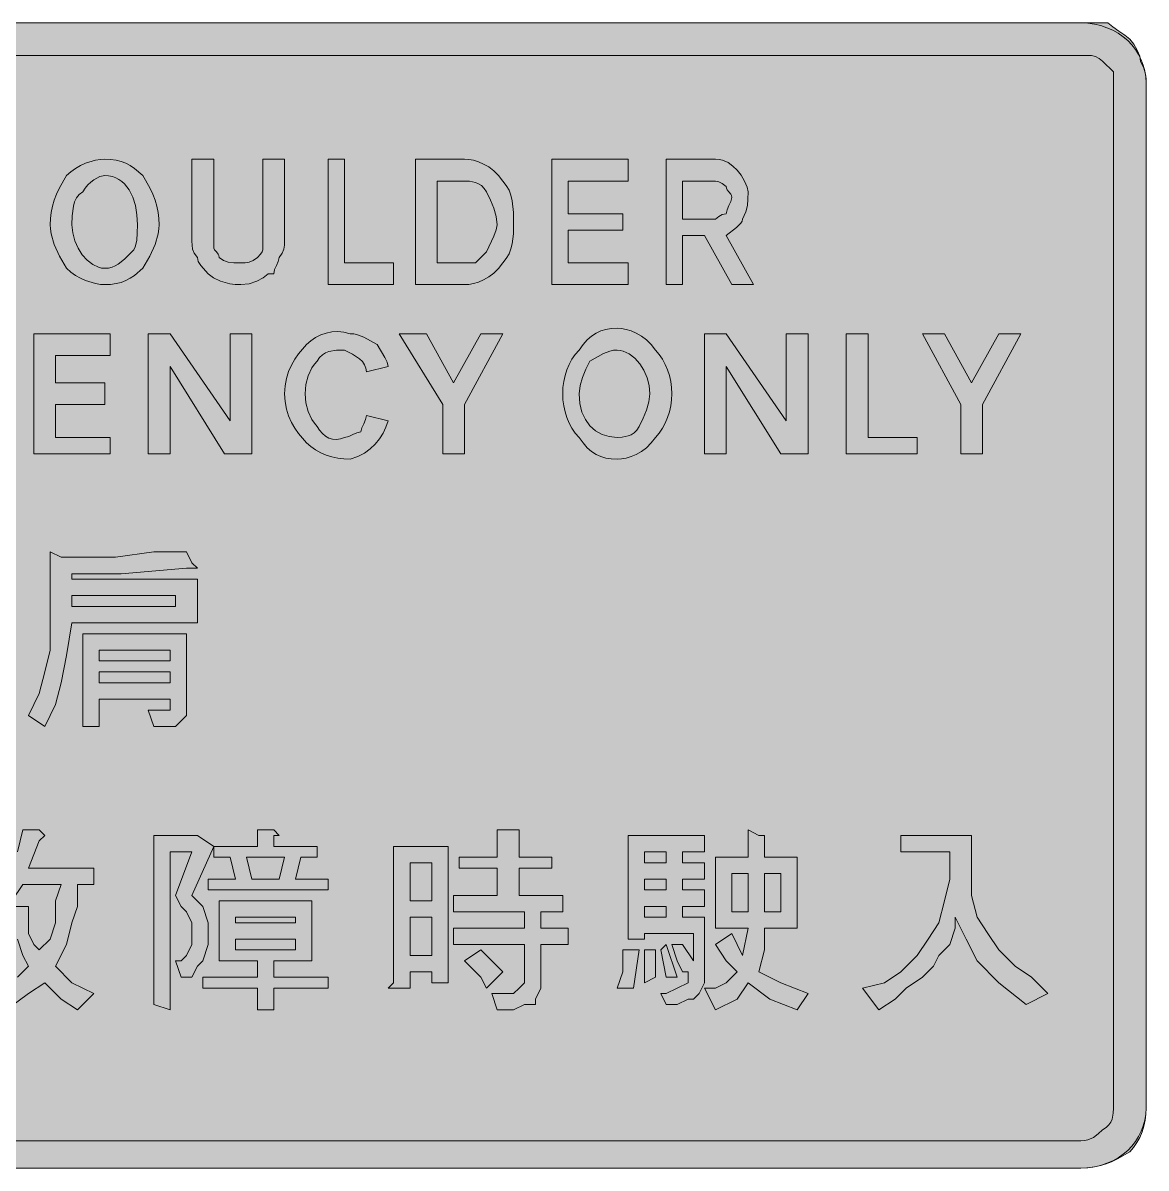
# Model space of a CAD drawing. Header units: metres. Extents: x 31 to 537, y 9 to 261.
# Drawn here: x 289.9 to 537.1, y 9.4 to 261.4 of the extents above; entities that cross this region are included whole.
import ezdxf

# ---------------------------------------------------------------- set-up
doc = ezdxf.new("R2010")
doc.units = ezdxf.units.M
for name, color, linetype, true_color in [('FILL_BLUE_0000FF', 7, 'Continuous', 0x0000ff), ('FILL_WHITE_FFFFFF', 7, 'Continuous', 0xffffff), ('STROKE_BLUE_0000FF', 7, 'Continuous', 0x0000ff)]:
    doc.layers.add(name, color=color, linetype=linetype, true_color=true_color)

msp = doc.modelspace()

# ---------------------------------------------------------------- hatches: boundary and pattern name
at = {"layer": 'FILL_BLUE_0000FF', "true_color": 0x0000ff}
h = msp.add_hatch(color=7, dxfattribs=at)
h.dxf.hatch_style = 1
h.paths.add_polyline_path([(522.69, 254.16), (525.09, 254.16), (525.97, 253.97), (526.74, 253.56), (527.49, 252.96), (529.89, 250.56), (529.89, 248.16), (529.89, 22.56), (529.85, 21.47), (529.59, 20.16), (529.3, 19.49), (528.88, 18.85), (528.28, 18.26), (527.49, 17.76), (526.57, 16.88), (525.54, 16.11), (524.28, 15.57), (523.54, 15.41), (522.69, 15.36), (45.09, 15.36), (44, 15.57), (42.69, 16.11), (41.38, 16.88), (40.29, 17.76), (39.41, 18.85), (38.64, 20.16), (38.1, 21.47), (37.89, 22.56), (37.89, 248.16), (38.04, 248.91), (38.4, 249.68), (39.09, 250.56), (39.69, 251.31), (40.1, 252.08), (40.29, 252.96), (40.69, 253.01), (41, 253.15), (41.49, 253.56), (41.98, 253.97), (42.29, 254.11), (42.69, 254.16), (45.09, 254.16), (522.69, 254.16)])
at = {"layer": 'FILL_WHITE_FFFFFF', "true_color": 0xffffff}
h = msp.add_hatch(color=7, dxfattribs=at)
h.dxf.hatch_style = 1
h.paths.add_polyline_path([(522.69, 261.36), (528.69, 261.36), (529.78, 260.46), (531.09, 259.56), (532.4, 258.66), (533.49, 257.76), (534.37, 256.67), (535.14, 255.36), (535.68, 254.05), (535.89, 252.96), (536.58, 251.37), (536.94, 250.11), (537.07, 249.08), (537.09, 248.16), (537.09, 22.56), (537.03, 21.21), (536.86, 19.88), (536.58, 18.57), (536.19, 17.31), (535.68, 16.1), (535.06, 14.97), (534.33, 13.91), (533.49, 12.96), (530.79, 11.38), (529.44, 10.77), (528.09, 10.26), (526.74, 9.87), (525.39, 9.58), (524.04, 9.42), (522.69, 9.36), (45.09, 9.36), (43.74, 9.42), (42.41, 9.58), (41.1, 9.87), (39.84, 10.26), (38.63, 10.77), (37.5, 11.38), (36.44, 12.12), (35.49, 12.96), (33.73, 14.97), (32.92, 16.1), (32.19, 17.31), (31.58, 18.57), (31.1, 19.88), (30.8, 21.21), (30.69, 22.56), (30.69, 248.16), (30.8, 249.16), (31.1, 250.33), (31.58, 251.62), (32.19, 252.96), (32.92, 254.3), (33.73, 255.58), (34.59, 256.76), (35.49, 257.76), (36.44, 258.6), (37.5, 259.33), (38.63, 259.95), (39.84, 260.46), (41.1, 260.85), (42.41, 261.13), (43.74, 261.3), (45.09, 261.36), (522.69, 261.36)])
h = msp.add_hatch(color=7, dxfattribs=at)
h.dxf.hatch_style = 1
h.paths.add_polyline_path([(310.38, 231.13), (311.5, 230.85), (312.54, 230.46), (313.53, 229.95), (314.47, 229.33), (316.29, 227.76), (317.86, 225.06), (318.48, 223.71), (318.99, 222.36), (319.38, 221.01), (319.66, 219.66), (319.83, 218.31), (319.89, 216.96), (319.83, 216.01), (319.66, 214.95), (318.99, 212.61), (317.86, 210.04), (316.29, 207.36), (314.47, 205.78), (313.53, 205.17), (312.54, 204.66), (311.5, 204.27), (310.38, 203.98), (309.19, 203.82), (307.89, 203.76), (306.94, 203.82), (305.9, 203.98), (303.69, 204.66), (302.57, 205.17), (301.48, 205.78), (300.44, 206.52), (299.49, 207.36), (297.91, 210.04), (296.79, 212.61), (296.11, 214.95), (295.95, 216.01), (295.89, 216.96), (295.95, 218.31), (296.11, 219.66), (296.4, 221.01), (296.79, 222.36), (297.3, 223.71), (297.91, 225.06), (299.49, 227.76), (300.44, 228.6), (301.48, 229.33), (302.57, 229.95), (303.69, 230.46), (305.9, 231.13), (306.94, 231.3), (307.89, 231.36), (309.19, 231.3), (310.38, 231.13)])
h.paths.add_polyline_path([(305.49, 226.86), (304.82, 226.35), (304.18, 225.73), (303.59, 225), (303.09, 224.16), (302.3, 223.6), (301.7, 222.87), (301.28, 221.99), (300.99, 221.01), (300.73, 218.93), (300.69, 216.96), (300.85, 215.17), (301.31, 213.43), (302.02, 211.81), (302.94, 210.36), (304.03, 209.13), (305.25, 208.18), (306.55, 207.58), (307.22, 207.42), (307.89, 207.36), (308.74, 207.42), (309.5, 207.58), (310.21, 207.87), (310.89, 208.26), (312.28, 209.38), (313.89, 210.96), (314.29, 211.46), (314.58, 212.07), (314.94, 213.51), (315.07, 215.18), (315.09, 216.96), (314.98, 219.15), (314.64, 221.18), (314.08, 223.01), (313.29, 224.61), (312.28, 225.92), (311.69, 226.46), (311.04, 226.92), (310.34, 227.28), (309.58, 227.54), (308.76, 227.7), (307.89, 227.76), (306.8, 227.53), (305.49, 226.86)], flags=16)
h = msp.add_hatch(color=7, dxfattribs=at)
h.dxf.hatch_style = 1
h.paths.add_polyline_path([(331.89, 212.16), (331.94, 211.76), (332.08, 211.45), (332.49, 210.96), (332.9, 210.47), (333.04, 210.16), (333.09, 209.76), (334.01, 209.07), (335.04, 208.71), (336.3, 208.58), (337.89, 208.56), (338.79, 208.58), (339.69, 208.71), (340.59, 209.07), (341.49, 209.76), (342.18, 210.47), (342.54, 210.96), (342.67, 211.45), (342.69, 212.16), (342.69, 213.36), (342.69, 231.36), (347.49, 231.36), (347.49, 213.36), (347.47, 212.46), (347.34, 211.56), (346.98, 210.66), (346.29, 209.76), (346.1, 208.86), (345.69, 207.96), (345.28, 207.06), (345.09, 206.16), (343.89, 206.16), (342.78, 205.28), (341.34, 204.51), (339.67, 203.97), (337.89, 203.76), (336.6, 203.81), (335.42, 203.97), (333.39, 204.51), (331.82, 205.28), (330.69, 206.16), (329.04, 207.96), (328.5, 208.86), (328.29, 209.76), (327.6, 210.66), (327.24, 211.56), (327.11, 212.46), (327.09, 213.36), (327.09, 231.36), (331.89, 231.36), (331.89, 213.36), (331.89, 212.16)])
h = msp.add_hatch(color=7, dxfattribs=at)
h.dxf.hatch_style = 1
h.paths.add_polyline_path([(357.09, 231.36), (360.69, 231.36), (360.69, 208.56), (371.49, 208.56), (371.49, 203.76), (357.09, 203.76), (357.09, 231.36)])
h = msp.add_hatch(color=7, dxfattribs=at)
h.dxf.hatch_style = 1
h.paths.add_polyline_path([(389.08, 231.12), (390.17, 230.79), (391.29, 230.31), (392.41, 229.66), (393.5, 228.83), (394.54, 227.8), (395.49, 226.56), (396.28, 225.61), (396.88, 224.55), (397.3, 223.42), (397.59, 222.21), (397.85, 219.64), (397.89, 216.96), (397.85, 214.97), (397.59, 212.76), (397.3, 211.64), (396.88, 210.55), (396.28, 209.51), (395.49, 208.56), (394.54, 207.32), (393.5, 206.29), (392.41, 205.46), (391.29, 204.81), (390.17, 204.33), (389.08, 204), (388.04, 203.82), (387.09, 203.76), (376.29, 203.76), (376.29, 231.36), (387.09, 231.36), (388.04, 231.3), (389.08, 231.12)])
h.paths.add_polyline_path([(381.09, 208.56), (387.09, 208.56), (389.49, 208.56), (391.89, 210.96), (393.54, 214.41), (394.08, 215.85), (394.29, 216.96), (394.08, 218.76), (393.54, 220.56), (392.77, 222.36), (391.89, 224.16), (391.39, 224.95), (390.8, 225.55), (390.16, 225.97), (389.49, 226.26), (388.18, 226.52), (387.09, 226.56), (381.09, 226.56), (381.09, 208.56)], flags=16)
h = msp.add_hatch(color=7, dxfattribs=at)
h.dxf.hatch_style = 1
h.paths.add_polyline_path([(406.29, 231.36), (423.09, 231.36), (423.09, 226.56), (409.89, 226.56), (409.89, 219.36), (421.89, 219.36), (421.89, 215.76), (409.89, 215.76), (409.89, 208.56), (423.09, 208.56), (423.09, 203.76), (406.29, 203.76), (406.29, 231.36)])
h = msp.add_hatch(color=7, dxfattribs=at)
h.dxf.hatch_style = 1
h.paths.add_polyline_path([(431.49, 203.76), (431.49, 231.36), (442.29, 231.36), (443.14, 231.31), (443.88, 231.15), (445.14, 230.61), (446.17, 229.84), (447.09, 228.96), (447.97, 227.87), (448.74, 226.56), (449.28, 225.25), (449.49, 224.16), (449.47, 222.55), (449.34, 221.16), (448.98, 219.77), (448.29, 218.16), (448.18, 217.71), (447.9, 217.26), (446.94, 216.36), (444.69, 214.56), (450.69, 203.76), (445.89, 203.76), (439.89, 214.56), (435.09, 214.56), (435.09, 203.76), (431.49, 203.76)])
h.paths.add_polyline_path([(435.09, 218.16), (442.29, 218.16), (443.04, 218.76), (443.81, 219.17), (444.69, 219.36), (444.88, 220.26), (445.29, 221.16), (445.7, 222.06), (445.89, 222.96), (445.84, 223.36), (445.7, 223.67), (445.29, 224.16), (444.88, 224.65), (444.74, 224.96), (444.69, 225.36), (443.81, 226.05), (443.04, 226.41), (442.29, 226.56), (435.09, 226.56), (435.09, 218.16)], flags=16)
h = msp.add_hatch(color=7, dxfattribs=at)
h.dxf.hatch_style = 1
h.paths.add_polyline_path([(422.68, 193.92), (423.77, 193.59), (424.89, 193.11), (426.01, 192.46), (427.1, 191.63), (428.14, 190.6), (429.09, 189.36), (429.93, 188.41), (430.67, 187.35), (431.28, 186.22), (431.79, 185.01), (432.18, 183.75), (432.47, 182.44), (432.63, 181.11), (432.69, 179.76), (432.63, 178.41), (432.47, 177.08), (432.18, 175.77), (431.79, 174.51), (431.28, 173.3), (430.66, 172.17), (429.93, 171.11), (429.09, 170.16), (428.14, 168.92), (427.1, 167.89), (426.01, 167.06), (424.89, 166.41), (423.77, 165.93), (422.68, 165.6), (421.64, 165.42), (420.69, 165.36), (419.39, 165.42), (418.2, 165.6), (417.08, 165.93), (416.04, 166.41), (415.05, 167.06), (414.11, 167.89), (413.19, 168.92), (412.29, 170.16), (411.45, 171.11), (410.71, 172.17), (410.1, 173.3), (409.59, 174.51), (409.2, 175.77), (408.91, 177.08), (408.75, 178.41), (408.69, 179.76), (408.75, 181.11), (408.91, 182.44), (409.2, 183.75), (409.59, 185.01), (410.1, 186.22), (410.71, 187.35), (411.45, 188.41), (412.29, 189.36), (413.19, 190.6), (414.11, 191.63), (415.05, 192.46), (416.04, 193.11), (417.08, 193.59), (418.2, 193.92), (419.39, 194.1), (420.69, 194.16), (421.64, 194.1), (422.68, 193.92)])
h.paths.add_polyline_path([(419.08, 189.15), (417.69, 188.61), (414.69, 186.96), (413.81, 185.16), (413.04, 183.36), (412.5, 181.56), (412.29, 179.76), (412.45, 177.62), (412.93, 175.73), (413.68, 174.09), (414.69, 172.71), (415.92, 171.62), (417.35, 170.82), (418.95, 170.33), (420.69, 170.16), (421.78, 170.2), (423.09, 170.46), (423.76, 170.75), (424.4, 171.17), (424.99, 171.77), (425.49, 172.56), (426.37, 174.36), (427.14, 176.16), (427.68, 177.96), (427.89, 179.76), (427.73, 181.55), (427.27, 183.28), (426.56, 184.91), (425.64, 186.36), (424.55, 187.59), (423.33, 188.53), (422.03, 189.14), (421.36, 189.3), (420.69, 189.36), (419.84, 189.31), (419.08, 189.15)], flags=16)
h = msp.add_hatch(color=7, dxfattribs=at)
h.dxf.hatch_style = 1
h.paths.add_polyline_path([(309.09, 166.56), (292.29, 166.56), (292.29, 192.96), (309.09, 192.96), (309.09, 188.16), (297.09, 188.16), (297.09, 182.16), (307.89, 182.16), (307.89, 177.36), (297.09, 177.36), (297.09, 170.16), (309.09, 170.16), (309.09, 166.56)])
h = msp.add_hatch(color=7, dxfattribs=at)
h.dxf.hatch_style = 1
h.paths.add_polyline_path([(322.29, 192.96), (335.49, 173.76), (335.49, 192.96), (340.29, 192.96), (340.29, 166.56), (334.29, 166.56), (322.29, 185.76), (322.29, 166.56), (317.49, 166.56), (317.49, 192.96), (322.29, 192.96)])
h = msp.add_hatch(color=7, dxfattribs=at)
h.dxf.hatch_style = 1
h.paths.add_polyline_path([(365.38, 185.41), (365.08, 186.15), (364.6, 186.82), (363.99, 187.41), (362.45, 188.44), (360.69, 189.36), (358.91, 189.32), (357.24, 189.06), (356.48, 188.77), (355.8, 188.35), (355.19, 187.75), (354.69, 186.96), (354.06, 186.24), (353.51, 185.46), (352.66, 183.7), (352.16, 181.77), (351.99, 179.76), (352.16, 177.75), (352.66, 175.82), (353.51, 174.06), (354.06, 173.28), (354.69, 172.56), (355.19, 171.72), (355.8, 171), (356.48, 170.43), (357.24, 170.01), (358.05, 169.76), (358.91, 169.69), (359.79, 169.82), (360.69, 170.16), (361.59, 170.35), (362.49, 170.76), (363.39, 171.17), (364.29, 171.36), (364.48, 172.26), (364.89, 173.16), (365.3, 174.06), (365.49, 174.96), (370.29, 173.76), (369.78, 172.41), (369.15, 171.1), (368.37, 169.84), (367.44, 168.66), (366.34, 167.6), (365.06, 166.67), (363.58, 165.92), (361.89, 165.36), (360.54, 165.42), (359.21, 165.58), (357.9, 165.87), (356.64, 166.26), (355.43, 166.77), (354.3, 167.38), (353.24, 168.12), (352.29, 168.96), (350.53, 170.98), (349.72, 172.17), (348.99, 173.46), (348.38, 174.87), (347.9, 176.38), (347.6, 178.02), (347.49, 179.76), (347.6, 181.5), (347.9, 183.13), (348.38, 184.65), (348.99, 186.06), (349.72, 187.35), (350.53, 188.53), (352.29, 190.56), (353.24, 191.4), (354.3, 192.12), (355.43, 192.69), (356.64, 193.11), (357.9, 193.36), (359.21, 193.43), (360.54, 193.3), (361.89, 192.96), (362.74, 192.91), (363.5, 192.75), (364.89, 192.21), (367.89, 190.56), (369.54, 187.71), (370.08, 186.68), (370.29, 185.76), (365.49, 184.56), (365.38, 185.41)])
h = msp.add_hatch(color=7, dxfattribs=at)
h.dxf.hatch_style = 1
h.paths.add_polyline_path([(387.09, 166.56), (382.29, 166.56), (382.29, 177.36), (372.69, 192.96), (378.69, 192.96), (384.69, 182.16), (390.69, 192.96), (395.49, 192.96), (387.09, 177.36), (387.09, 166.56)])
h = msp.add_hatch(color=7, dxfattribs=at)
h.dxf.hatch_style = 1
h.paths.add_polyline_path([(462.69, 192.96), (462.69, 166.56), (456.69, 166.56), (444.69, 185.76), (444.69, 166.56), (439.89, 166.56), (439.89, 192.96), (444.69, 192.96), (457.89, 173.76), (457.89, 192.96), (462.69, 192.96)])
h = msp.add_hatch(color=7, dxfattribs=at)
h.dxf.hatch_style = 1
h.paths.add_polyline_path([(471.09, 192.96), (475.89, 192.96), (475.89, 170.16), (486.69, 170.16), (486.69, 166.56), (471.09, 166.56), (471.09, 192.96)])
h = msp.add_hatch(color=7, dxfattribs=at)
h.dxf.hatch_style = 1
h.paths.add_polyline_path([(501.09, 166.56), (496.29, 166.56), (496.29, 177.36), (487.89, 192.96), (492.69, 192.96), (498.69, 182.16), (504.69, 192.96), (509.49, 192.96), (501.09, 177.36), (501.09, 166.56)])
h = msp.add_hatch(color=7, dxfattribs=at)
h.dxf.hatch_style = 1
h.paths.add_polyline_path([(310.29, 143.76), (318.69, 144.96), (325.89, 144.96), (327.09, 142.56), (328.29, 141.36), (327.09, 141.36), (325.89, 141.36), (311.49, 140.16), (300.69, 140.16), (300.69, 138.96), (328.29, 138.96), (328.29, 129.36), (300.69, 129.36), (299.49, 122.16), (298.29, 116.16), (297.09, 111.36), (294.69, 106.56), (291.09, 108.96), (293.49, 113.76), (294.69, 118.56), (295.89, 123.36), (295.89, 129.36), (295.89, 144.96), (298.29, 143.76), (310.29, 143.76)])
h.paths.add_polyline_path([(323.49, 135.36), (300.69, 135.36), (300.69, 132.96), (323.49, 132.96), (323.49, 135.36)], flags=16)
h = msp.add_hatch(color=7, dxfattribs=at)
h.dxf.hatch_style = 1
h.paths.add_polyline_path([(325.89, 108.96), (324.69, 107.76), (323.49, 106.56), (321.09, 106.56), (318.69, 106.56), (317.49, 110.16), (319.89, 110.16), (322.29, 110.16), (322.29, 111.36), (322.29, 112.56), (306.69, 112.56), (306.69, 106.56), (303.09, 106.56), (303.09, 126.96), (325.89, 126.96), (325.89, 110.16), (325.89, 108.96)])
h.paths.add_polyline_path([(306.69, 118.56), (306.69, 116.16), (322.29, 116.16), (322.29, 118.56), (306.69, 118.56)], flags=16)
h.paths.add_polyline_path([(322.29, 123.36), (306.69, 123.36), (306.69, 120.96), (322.29, 120.96), (322.29, 123.36)], flags=16)
h = msp.add_hatch(color=7, dxfattribs=at)
h.dxf.hatch_style = 1
h.paths.add_polyline_path([(294.69, 82.56), (293.49, 81.36), (291.09, 75.36), (305.49, 75.36), (305.49, 71.76), (301.89, 71.76), (301.89, 66.96), (300.69, 63.36), (299.49, 58.56), (297.09, 53.76), (300.69, 50.16), (305.49, 47.76), (301.89, 44.16), (298.29, 46.56), (294.69, 50.16), (291.09, 47.76), (286.29, 44.16), (283.89, 47.76), (288.69, 51.36), (291.09, 53.76), (289.89, 56.16), (288.69, 59.76), (287.49, 63.36), (287.49, 66.96), (291.09, 66.96), (291.09, 64.56), (291.09, 60.96), (292.29, 58.56), (293.49, 57.36), (295.89, 59.76), (297.09, 63.36), (297.09, 68.16), (298.29, 71.76), (289.89, 71.76), (287.49, 68.16), (285.09, 65.76), (281.49, 68.16), (285.09, 70.56), (286.29, 74.16), (288.69, 78.96), (289.89, 83.76), (293.49, 83.76), (294.69, 82.56)])
h = msp.add_hatch(color=7, dxfattribs=at)
h.dxf.hatch_style = 1
h.paths.add_polyline_path([(341.49, 83.76), (343.89, 83.76), (345.09, 83.76), (346.29, 82.56), (345.09, 82.56), (345.09, 80.16), (354.69, 80.16), (354.69, 77.76), (351.09, 77.76), (349.89, 72.96), (357.09, 72.96), (357.09, 70.56), (330.69, 70.56), (330.69, 72.96), (336.69, 72.96), (335.49, 77.76), (331.89, 77.76), (331.89, 80.16), (341.49, 80.16), (341.49, 83.76)])
h.paths.add_polyline_path([(339.09, 77.76), (340.29, 72.96), (346.29, 72.96), (347.49, 77.76), (339.09, 77.76)], flags=16)
h = msp.add_hatch(color=7, dxfattribs=at)
h.dxf.hatch_style = 1
h.paths.add_polyline_path([(394.29, 75.36), (385.89, 75.36), (385.89, 77.76), (394.29, 77.76), (394.29, 83.76), (397.89, 83.76), (399.09, 83.76), (399.09, 82.56), (399.09, 81.36), (399.09, 77.76), (406.29, 77.76), (406.29, 75.36), (399.09, 75.36), (399.09, 69.36), (408.69, 69.36), (408.69, 65.76), (403.89, 65.76), (403.89, 62.16), (409.89, 62.16), (409.89, 58.56), (403.89, 58.56), (403.89, 48.96), (402.69, 46.56), (402.69, 45.36), (400.29, 45.36), (397.89, 44.16), (394.29, 44.16), (393.09, 47.76), (396.69, 47.76), (397.89, 47.76), (399.09, 48.96), (400.29, 50.16), (400.29, 58.56), (384.69, 58.56), (384.69, 62.16), (400.29, 62.16), (400.29, 65.76), (384.69, 65.76), (384.69, 69.36), (394.29, 69.36), (394.29, 75.36)])
h = msp.add_hatch(color=7, dxfattribs=at)
h.dxf.hatch_style = 1
h.paths.add_polyline_path([(460.29, 62.16), (453.09, 62.16), (453.09, 57.36), (451.89, 52.56), (456.69, 50.16), (462.69, 47.76), (460.29, 44.16), (454.29, 46.56), (449.49, 50.16), (447.09, 46.56), (442.29, 44.16), (439.89, 48.96), (442.29, 48.96), (444.69, 50.16), (445.89, 51.36), (447.09, 52.56), (444.69, 54.96), (442.29, 58.56), (445.89, 60.96), (447.09, 58.56), (448.29, 56.16), (449.49, 62.16), (442.29, 62.16), (442.29, 77.76), (449.49, 77.76), (449.49, 83.76), (451.89, 82.56), (453.09, 82.56), (453.09, 81.36), (453.09, 77.76), (460.29, 77.76), (460.29, 62.16)])
h.paths.add_polyline_path([(445.89, 74.16), (445.89, 65.76), (449.49, 65.76), (449.49, 74.16), (445.89, 74.16)], flags=16)
h.paths.add_polyline_path([(456.69, 74.16), (453.09, 74.16), (453.09, 65.76), (456.69, 65.76), (456.69, 74.16)], flags=16)
h = msp.add_hatch(color=7, dxfattribs=at)
h.dxf.hatch_style = 1
h.paths.add_polyline_path([(318.69, 82.56), (327.09, 82.56), (328.29, 82.56), (331.89, 80.16), (327.09, 69.36), (329.49, 66.96), (330.69, 63.36), (330.69, 60.96), (330.69, 58.56), (329.49, 54.96), (328.29, 53.76), (327.09, 51.36), (324.69, 51.36), (323.49, 54.96), (324.69, 54.96), (325.89, 56.16), (327.09, 58.56), (327.09, 60.96), (327.09, 63.36), (325.89, 65.76), (324.69, 66.96), (323.49, 69.36), (327.09, 78.96), (322.29, 78.96), (322.29, 44.16), (318.69, 45.36), (318.69, 82.56)])
h = msp.add_hatch(color=7, dxfattribs=at)
h.dxf.hatch_style = 1
h.paths.add_polyline_path([(435.09, 76.56), (439.89, 76.56), (439.89, 72.96), (435.09, 72.96), (435.09, 70.56), (439.89, 70.56), (439.89, 66.96), (435.09, 66.96), (435.09, 64.56), (439.89, 64.56), (439.89, 54.96), (439.89, 53.76), (439.89, 51.36), (439.89, 50.16), (438.69, 47.76), (437.49, 46.56), (436.29, 46.56), (433.89, 45.36), (432.69, 45.36), (431.49, 45.36), (430.29, 47.76), (431.49, 47.76), (433.89, 48.96), (436.29, 50.16), (436.29, 51.36), (436.29, 52.56), (435.09, 52.56), (433.89, 54.96), (432.69, 58.56), (435.09, 58.56), (437.49, 54.96), (437.49, 60.96), (426.69, 60.96), (426.69, 59.76), (423.09, 59.76), (423.09, 82.56), (439.89, 82.56), (439.89, 78.96), (435.09, 78.96), (435.09, 76.56)])
h.paths.add_polyline_path([(426.69, 76.56), (431.49, 76.56), (431.49, 78.96), (426.69, 78.96), (426.69, 76.56)], flags=16)
h.paths.add_polyline_path([(426.69, 72.96), (426.69, 70.56), (431.49, 70.56), (431.49, 72.96), (426.69, 72.96)], flags=16)
h.paths.add_polyline_path([(431.49, 66.96), (426.69, 66.96), (426.69, 64.56), (431.49, 64.56), (431.49, 66.96)], flags=16)
h = msp.add_hatch(color=7, dxfattribs=at)
h.dxf.hatch_style = 1
h.paths.add_polyline_path([(498.69, 82.56), (498.69, 75.36), (498.69, 69.36), (499.89, 64.56), (502.29, 60.96), (504.69, 57.36), (508.29, 53.76), (511.89, 51.36), (515.49, 47.76), (510.69, 45.36), (504.69, 50.16), (499.89, 54.96), (497.49, 59.76), (495.09, 64.56), (495.09, 62.16), (493.89, 58.56), (491.49, 56.16), (490.29, 53.76), (487.89, 51.36), (484.29, 48.96), (481.89, 46.56), (478.29, 44.16), (474.69, 48.96), (479.49, 50.16), (483.09, 52.56), (486.69, 56.16), (489.09, 59.76), (491.49, 63.36), (492.69, 68.16), (493.89, 72.96), (493.89, 78.96), (483.09, 78.96), (483.09, 82.56), (498.69, 82.56)])
h = msp.add_hatch(color=7, dxfattribs=at)
h.dxf.hatch_style = 1
h.paths.add_polyline_path([(379.89, 50.16), (379.89, 52.56), (375.09, 52.56), (375.09, 48.96), (370.29, 48.96), (371.49, 50.16), (371.49, 80.16), (383.49, 80.16), (383.49, 50.16), (379.89, 50.16)])
h.paths.add_polyline_path([(375.09, 76.56), (375.09, 68.16), (379.89, 68.16), (379.89, 76.56), (375.09, 76.56)], flags=16)
h.paths.add_polyline_path([(379.89, 64.56), (375.09, 64.56), (375.09, 56.16), (379.89, 56.16), (379.89, 64.56)], flags=16)
h = msp.add_hatch(color=7, dxfattribs=at)
h.dxf.hatch_style = 1
h.paths.add_polyline_path([(353.49, 68.16), (353.49, 54.96), (345.09, 54.96), (345.09, 51.36), (357.09, 51.36), (357.09, 48.96), (345.09, 48.96), (345.09, 44.16), (341.49, 44.16), (341.49, 48.96), (329.49, 48.96), (329.49, 51.36), (341.49, 51.36), (341.49, 54.96), (333.09, 54.96), (333.09, 68.16), (353.49, 68.16)])
h.paths.add_polyline_path([(336.69, 59.76), (336.69, 57.36), (349.89, 57.36), (349.89, 59.76), (336.69, 59.76)], flags=16)
h.paths.add_polyline_path([(349.89, 64.56), (336.69, 64.56), (336.69, 63.36), (349.89, 63.36), (349.89, 64.56)], flags=16)
h = msp.add_hatch(color=7, dxfattribs=at)
h.dxf.hatch_style = 1
h.paths.add_polyline_path([(433.89, 51.36), (431.49, 51.36), (430.29, 57.36), (431.49, 58.56), (433.89, 51.36)])
h = msp.add_hatch(color=7, dxfattribs=at)
h.dxf.hatch_style = 1
h.paths.add_polyline_path([(393.09, 54.96), (395.49, 52.56), (391.89, 48.96), (390.69, 51.36), (387.09, 54.96), (390.69, 57.36), (393.09, 54.96)])
h = msp.add_hatch(color=7, dxfattribs=at)
h.dxf.hatch_style = 1
h.paths.add_polyline_path([(424.29, 48.96), (420.69, 48.96), (421.89, 52.56), (421.89, 57.36), (425.49, 57.36), (424.29, 48.96)])
h = msp.add_hatch(color=7, dxfattribs=at)
h.dxf.hatch_style = 1
h.paths.add_polyline_path([(429.09, 51.36), (426.69, 50.16), (426.69, 53.76), (426.69, 57.36), (429.09, 57.36), (429.09, 51.36)])

# ---------------------------------------------------------------- linework, layer by layer
at = {"layer": 'FILL_BLUE_0000FF', "lineweight": 0, "true_color": 0x0000ff}
msp.add_lwpolyline([(45.09, 254.16), (522.69, 254.16), (525.09, 254.16), (525.97, 253.97), (526.74, 253.56), (527.49, 252.96), (529.89, 250.56), (529.89, 248.16), (529.89, 22.56), (529.85, 21.47), (529.59, 20.16), (529.3, 19.49), (528.88, 18.85), (528.28, 18.26), (527.49, 17.76), (526.57, 16.88), (525.54, 16.11), (524.28, 15.57), (523.54, 15.41), (522.69, 15.36), (45.09, 15.36)], dxfattribs=at)
at = {"layer": 'FILL_WHITE_FFFFFF', "lineweight": 0, "true_color": 0xffffff}
for points in [[(45.09, 261.36), (522.69, 261.36), (528.69, 261.36), (529.78, 260.46), (531.09, 259.56), (532.4, 258.66), (533.49, 257.76), (534.37, 256.67), (535.14, 255.36), (535.68, 254.05), (535.89, 252.96), (536.58, 251.37), (536.94, 250.11), (537.07, 249.08), (537.09, 248.16), (537.09, 22.56), (537.03, 21.21), (536.86, 19.88), (536.58, 18.57), (536.19, 17.31), (535.68, 16.1), (535.06, 14.97), (534.33, 13.91), (533.49, 12.96), (530.79, 11.38), (529.44, 10.77), (528.09, 10.26), (526.74, 9.87), (525.39, 9.58), (524.04, 9.42), (522.69, 9.36), (45.09, 9.36)], [(288.69, 78.96), (289.89, 83.76), (293.49, 83.76), (294.69, 82.56), (293.49, 81.36), (291.09, 75.36), (305.49, 75.36), (305.49, 71.76), (301.89, 71.76), (301.89, 66.96), (300.69, 63.36), (299.49, 58.56), (297.09, 53.76), (300.69, 50.16), (305.49, 47.76), (301.89, 44.16), (298.29, 46.56), (294.69, 50.16), (291.09, 47.76), (286.29, 44.16)], [(287.49, 66.96), (291.09, 66.96), (291.09, 64.56), (291.09, 60.96), (292.29, 58.56), (293.49, 57.36), (295.89, 59.76), (297.09, 63.36), (297.09, 68.16), (298.29, 71.76), (289.89, 71.76), (287.49, 68.16)], [(288.69, 51.36), (291.09, 53.76), (289.89, 56.16), (288.69, 59.76)]]:
    msp.add_lwpolyline(points, dxfattribs=at)
for points in [[(310.38, 231.13), (311.5, 230.85), (312.54, 230.46), (313.53, 229.95), (314.47, 229.33), (316.29, 227.76), (317.86, 225.06), (318.48, 223.71), (318.99, 222.36), (319.38, 221.01), (319.66, 219.66), (319.83, 218.31), (319.89, 216.96), (319.83, 216.01), (319.66, 214.95), (318.99, 212.61), (317.86, 210.04), (316.29, 207.36), (314.47, 205.78), (313.53, 205.17), (312.54, 204.66), (311.5, 204.27), (310.38, 203.98), (309.19, 203.82), (307.89, 203.76), (306.94, 203.82), (305.9, 203.98), (303.69, 204.66), (302.57, 205.17), (301.48, 205.78), (300.44, 206.52), (299.49, 207.36), (297.91, 210.04), (296.79, 212.61), (296.11, 214.95), (295.95, 216.01), (295.89, 216.96), (295.95, 218.31), (296.11, 219.66), (296.4, 221.01), (296.79, 222.36), (297.3, 223.71), (297.91, 225.06), (299.49, 227.76), (300.44, 228.6), (301.48, 229.33), (302.57, 229.95), (303.69, 230.46), (305.9, 231.13), (306.94, 231.3), (307.89, 231.36), (309.19, 231.3)], [(331.89, 212.16), (331.94, 211.76), (332.08, 211.45), (332.49, 210.96), (332.9, 210.47), (333.04, 210.16), (333.09, 209.76), (334.01, 209.07), (335.04, 208.71), (336.3, 208.58), (337.89, 208.56), (338.79, 208.58), (339.69, 208.71), (340.59, 209.07), (341.49, 209.76), (342.18, 210.47), (342.54, 210.96), (342.67, 211.45), (342.69, 212.16), (342.69, 213.36), (342.69, 231.36), (347.49, 231.36), (347.49, 213.36), (347.47, 212.46), (347.34, 211.56), (346.98, 210.66), (346.29, 209.76), (346.1, 208.86), (345.69, 207.96), (345.28, 207.06), (345.09, 206.16), (343.89, 206.16), (342.78, 205.28), (341.34, 204.51), (339.67, 203.97), (337.89, 203.76), (336.6, 203.81), (335.42, 203.97), (333.39, 204.51), (331.82, 205.28), (330.69, 206.16), (329.04, 207.96), (328.5, 208.86), (328.29, 209.76), (327.6, 210.66), (327.24, 211.56), (327.11, 212.46), (327.09, 213.36), (327.09, 231.36), (331.89, 231.36), (331.89, 213.36)], [(357.09, 231.36), (360.69, 231.36), (360.69, 208.56), (371.49, 208.56), (371.49, 203.76), (357.09, 203.76)], [(389.08, 231.12), (390.17, 230.79), (391.29, 230.31), (392.41, 229.66), (393.5, 228.83), (394.54, 227.8), (395.49, 226.56), (396.28, 225.61), (396.88, 224.55), (397.3, 223.42), (397.59, 222.21), (397.85, 219.64), (397.89, 216.96), (397.85, 214.97), (397.59, 212.76), (397.3, 211.64), (396.88, 210.55), (396.28, 209.51), (395.49, 208.56), (394.54, 207.32), (393.5, 206.29), (392.41, 205.46), (391.29, 204.81), (390.17, 204.33), (389.08, 204), (388.04, 203.82), (387.09, 203.76), (376.29, 203.76), (376.29, 231.36), (387.09, 231.36), (388.04, 231.3)], [(406.29, 231.36), (423.09, 231.36), (423.09, 226.56), (409.89, 226.56), (409.89, 219.36), (421.89, 219.36), (421.89, 215.76), (409.89, 215.76), (409.89, 208.56), (423.09, 208.56), (423.09, 203.76), (406.29, 203.76)], [(431.49, 203.76), (431.49, 231.36), (442.29, 231.36), (443.14, 231.31), (443.88, 231.15), (445.14, 230.61), (446.17, 229.84), (447.09, 228.96), (447.97, 227.87), (448.74, 226.56), (449.28, 225.25), (449.49, 224.16), (449.47, 222.55), (449.34, 221.16), (448.98, 219.77), (448.29, 218.16), (448.18, 217.71), (447.9, 217.26), (446.94, 216.36), (444.69, 214.56), (450.69, 203.76), (445.89, 203.76), (439.89, 214.56), (435.09, 214.56), (435.09, 203.76)], [(305.49, 226.86), (304.82, 226.35), (304.18, 225.73), (303.59, 225), (303.09, 224.16), (302.3, 223.6), (301.7, 222.87), (301.28, 221.99), (300.99, 221.01), (300.73, 218.93), (300.69, 216.96), (300.85, 215.17), (301.31, 213.43), (302.02, 211.81), (302.94, 210.36), (304.03, 209.13), (305.25, 208.18), (306.55, 207.58), (307.22, 207.42), (307.89, 207.36), (308.74, 207.42), (309.5, 207.58), (310.21, 207.87), (310.89, 208.26), (312.28, 209.38), (313.89, 210.96), (314.29, 211.46), (314.58, 212.07), (314.94, 213.51), (315.07, 215.18), (315.09, 216.96), (314.98, 219.15), (314.64, 221.18), (314.08, 223.01), (313.29, 224.61), (312.28, 225.92), (311.69, 226.46), (311.04, 226.92), (310.34, 227.28), (309.58, 227.54), (308.76, 227.7), (307.89, 227.76), (306.8, 227.53)], [(381.09, 208.56), (387.09, 208.56), (389.49, 208.56), (391.89, 210.96), (393.54, 214.41), (394.08, 215.85), (394.29, 216.96), (394.08, 218.76), (393.54, 220.56), (392.77, 222.36), (391.89, 224.16), (391.39, 224.95), (390.8, 225.55), (390.16, 225.97), (389.49, 226.26), (388.18, 226.52), (387.09, 226.56), (381.09, 226.56)], [(435.09, 218.16), (442.29, 218.16), (443.04, 218.76), (443.81, 219.17), (444.69, 219.36), (444.88, 220.26), (445.29, 221.16), (445.7, 222.06), (445.89, 222.96), (445.84, 223.36), (445.7, 223.67), (445.29, 224.16), (444.88, 224.65), (444.74, 224.96), (444.69, 225.36), (443.81, 226.05), (443.04, 226.41), (442.29, 226.56), (435.09, 226.56)], [(422.68, 193.92), (423.77, 193.59), (424.89, 193.11), (426.01, 192.46), (427.1, 191.63), (428.14, 190.6), (429.09, 189.36), (429.93, 188.41), (430.67, 187.35), (431.28, 186.22), (431.79, 185.01), (432.18, 183.75), (432.47, 182.44), (432.63, 181.11), (432.69, 179.76), (432.63, 178.41), (432.47, 177.08), (432.18, 175.77), (431.79, 174.51), (431.28, 173.3), (430.66, 172.17), (429.93, 171.11), (429.09, 170.16), (428.14, 168.92), (427.1, 167.89), (426.01, 167.06), (424.89, 166.41), (423.77, 165.93), (422.68, 165.6), (421.64, 165.42), (420.69, 165.36), (419.39, 165.42), (418.2, 165.6), (417.08, 165.93), (416.04, 166.41), (415.05, 167.06), (414.11, 167.89), (413.19, 168.92), (412.29, 170.16), (411.45, 171.11), (410.71, 172.17), (410.1, 173.3), (409.59, 174.51), (409.2, 175.77), (408.91, 177.08), (408.75, 178.41), (408.69, 179.76), (408.75, 181.11), (408.91, 182.44), (409.2, 183.75), (409.59, 185.01), (410.1, 186.22), (410.71, 187.35), (411.45, 188.41), (412.29, 189.36), (413.19, 190.6), (414.11, 191.63), (415.05, 192.46), (416.04, 193.11), (417.08, 193.59), (418.2, 193.92), (419.39, 194.1), (420.69, 194.16), (421.64, 194.1)], [(309.09, 166.56), (292.29, 166.56), (292.29, 192.96), (309.09, 192.96), (309.09, 188.16), (297.09, 188.16), (297.09, 182.16), (307.89, 182.16), (307.89, 177.36), (297.09, 177.36), (297.09, 170.16), (309.09, 170.16)], [(322.29, 192.96), (335.49, 173.76), (335.49, 192.96), (340.29, 192.96), (340.29, 166.56), (334.29, 166.56), (322.29, 185.76), (322.29, 166.56), (317.49, 166.56), (317.49, 192.96)], [(365.38, 185.41), (365.08, 186.15), (364.6, 186.82), (363.99, 187.41), (362.45, 188.44), (360.69, 189.36), (358.91, 189.32), (357.24, 189.06), (356.48, 188.77), (355.8, 188.35), (355.19, 187.75), (354.69, 186.96), (354.06, 186.24), (353.51, 185.46), (352.66, 183.7), (352.16, 181.77), (351.99, 179.76), (352.16, 177.75), (352.66, 175.82), (353.51, 174.06), (354.06, 173.28), (354.69, 172.56), (355.19, 171.72), (355.8, 171), (356.48, 170.43), (357.24, 170.01), (358.05, 169.76), (358.91, 169.69), (359.79, 169.82), (360.69, 170.16), (361.59, 170.35), (362.49, 170.76), (363.39, 171.17), (364.29, 171.36), (364.48, 172.26), (364.89, 173.16), (365.3, 174.06), (365.49, 174.96), (370.29, 173.76), (369.78, 172.41), (369.15, 171.1), (368.37, 169.84), (367.44, 168.66), (366.34, 167.6), (365.06, 166.67), (363.58, 165.92), (361.89, 165.36), (360.54, 165.42), (359.21, 165.58), (357.9, 165.87), (356.64, 166.26), (355.43, 166.77), (354.3, 167.38), (353.24, 168.12), (352.29, 168.96), (350.53, 170.98), (349.72, 172.17), (348.99, 173.46), (348.38, 174.87), (347.9, 176.38), (347.6, 178.02), (347.49, 179.76), (347.6, 181.5), (347.9, 183.13), (348.38, 184.65), (348.99, 186.06), (349.72, 187.35), (350.53, 188.53), (352.29, 190.56), (353.24, 191.4), (354.3, 192.12), (355.43, 192.69), (356.64, 193.11), (357.9, 193.36), (359.21, 193.43), (360.54, 193.3), (361.89, 192.96), (362.74, 192.91), (363.5, 192.75), (364.89, 192.21), (367.89, 190.56), (369.54, 187.71), (370.08, 186.68), (370.29, 185.76), (365.49, 184.56)], [(387.09, 166.56), (382.29, 166.56), (382.29, 177.36), (372.69, 192.96), (378.69, 192.96), (384.69, 182.16), (390.69, 192.96), (395.49, 192.96), (387.09, 177.36)], [(462.69, 192.96), (462.69, 166.56), (456.69, 166.56), (444.69, 185.76), (444.69, 166.56), (439.89, 166.56), (439.89, 192.96), (444.69, 192.96), (457.89, 173.76), (457.89, 192.96)], [(471.09, 192.96), (475.89, 192.96), (475.89, 170.16), (486.69, 170.16), (486.69, 166.56), (471.09, 166.56)], [(501.09, 166.56), (496.29, 166.56), (496.29, 177.36), (487.89, 192.96), (492.69, 192.96), (498.69, 182.16), (504.69, 192.96), (509.49, 192.96), (501.09, 177.36)], [(419.08, 189.15), (417.69, 188.61), (414.69, 186.96), (413.81, 185.16), (413.04, 183.36), (412.5, 181.56), (412.29, 179.76), (412.45, 177.62), (412.93, 175.73), (413.68, 174.09), (414.69, 172.71), (415.92, 171.62), (417.35, 170.82), (418.95, 170.33), (420.69, 170.16), (421.78, 170.2), (423.09, 170.46), (423.76, 170.75), (424.4, 171.17), (424.99, 171.77), (425.49, 172.56), (426.37, 174.36), (427.14, 176.16), (427.68, 177.96), (427.89, 179.76), (427.73, 181.55), (427.27, 183.28), (426.56, 184.91), (425.64, 186.36), (424.55, 187.59), (423.33, 188.53), (422.03, 189.14), (421.36, 189.3), (420.69, 189.36), (419.84, 189.31)], [(310.29, 143.76), (318.69, 144.96), (325.89, 144.96), (327.09, 142.56), (328.29, 141.36), (327.09, 141.36), (325.89, 141.36), (311.49, 140.16), (300.69, 140.16), (300.69, 138.96), (328.29, 138.96), (328.29, 129.36), (300.69, 129.36), (299.49, 122.16), (298.29, 116.16), (297.09, 111.36), (294.69, 106.56), (291.09, 108.96), (293.49, 113.76), (294.69, 118.56), (295.89, 123.36), (295.89, 129.36), (295.89, 144.96), (298.29, 143.76)], [(323.49, 135.36), (300.69, 135.36), (300.69, 132.96), (323.49, 132.96)], [(325.89, 108.96), (324.69, 107.76), (323.49, 106.56), (321.09, 106.56), (318.69, 106.56), (317.49, 110.16), (319.89, 110.16), (322.29, 110.16), (322.29, 111.36), (322.29, 112.56), (306.69, 112.56), (306.69, 106.56), (303.09, 106.56), (303.09, 126.96), (325.89, 126.96), (325.89, 110.16)], [(322.29, 123.36), (306.69, 123.36), (306.69, 120.96), (322.29, 120.96)], [(306.69, 118.56), (306.69, 116.16), (322.29, 116.16), (322.29, 118.56)], [(341.49, 83.76), (343.89, 83.76), (345.09, 83.76), (346.29, 82.56), (345.09, 82.56), (345.09, 80.16), (354.69, 80.16), (354.69, 77.76), (351.09, 77.76), (349.89, 72.96), (357.09, 72.96), (357.09, 70.56), (330.69, 70.56), (330.69, 72.96), (336.69, 72.96), (335.49, 77.76), (331.89, 77.76), (331.89, 80.16), (341.49, 80.16)], [(394.29, 75.36), (385.89, 75.36), (385.89, 77.76), (394.29, 77.76), (394.29, 83.76), (397.89, 83.76), (399.09, 83.76), (399.09, 82.56), (399.09, 81.36), (399.09, 77.76), (406.29, 77.76), (406.29, 75.36), (399.09, 75.36), (399.09, 69.36), (408.69, 69.36), (408.69, 65.76), (403.89, 65.76), (403.89, 62.16), (409.89, 62.16), (409.89, 58.56), (403.89, 58.56), (403.89, 48.96), (402.69, 46.56), (402.69, 45.36), (400.29, 45.36), (397.89, 44.16), (394.29, 44.16), (393.09, 47.76), (396.69, 47.76), (397.89, 47.76), (399.09, 48.96), (400.29, 50.16), (400.29, 58.56), (384.69, 58.56), (384.69, 62.16), (400.29, 62.16), (400.29, 65.76), (384.69, 65.76), (384.69, 69.36), (394.29, 69.36)], [(460.29, 62.16), (453.09, 62.16), (453.09, 57.36), (451.89, 52.56), (456.69, 50.16), (462.69, 47.76), (460.29, 44.16), (454.29, 46.56), (449.49, 50.16), (447.09, 46.56), (442.29, 44.16), (439.89, 48.96), (442.29, 48.96), (444.69, 50.16), (445.89, 51.36), (447.09, 52.56), (444.69, 54.96), (442.29, 58.56), (445.89, 60.96), (447.09, 58.56), (448.29, 56.16), (449.49, 62.16), (442.29, 62.16), (442.29, 77.76), (449.49, 77.76), (449.49, 83.76), (451.89, 82.56), (453.09, 82.56), (453.09, 81.36), (453.09, 77.76), (460.29, 77.76)], [(318.69, 82.56), (327.09, 82.56), (328.29, 82.56), (331.89, 80.16), (327.09, 69.36), (329.49, 66.96), (330.69, 63.36), (330.69, 60.96), (330.69, 58.56), (329.49, 54.96), (328.29, 53.76), (327.09, 51.36), (324.69, 51.36), (323.49, 54.96), (324.69, 54.96), (325.89, 56.16), (327.09, 58.56), (327.09, 60.96), (327.09, 63.36), (325.89, 65.76), (324.69, 66.96), (323.49, 69.36), (327.09, 78.96), (322.29, 78.96), (322.29, 44.16), (318.69, 45.36)], [(435.09, 76.56), (439.89, 76.56), (439.89, 72.96), (435.09, 72.96), (435.09, 70.56), (439.89, 70.56), (439.89, 66.96), (435.09, 66.96), (435.09, 64.56), (439.89, 64.56), (439.89, 54.96), (439.89, 53.76), (439.89, 51.36), (439.89, 50.16), (438.69, 47.76), (437.49, 46.56), (436.29, 46.56), (433.89, 45.36), (432.69, 45.36), (431.49, 45.36), (430.29, 47.76), (431.49, 47.76), (433.89, 48.96), (436.29, 50.16), (436.29, 51.36), (436.29, 52.56), (435.09, 52.56), (433.89, 54.96), (432.69, 58.56), (435.09, 58.56), (437.49, 54.96), (437.49, 60.96), (426.69, 60.96), (426.69, 59.76), (423.09, 59.76), (423.09, 82.56), (439.89, 82.56), (439.89, 78.96), (435.09, 78.96)], [(498.69, 82.56), (498.69, 75.36), (498.69, 69.36), (499.89, 64.56), (502.29, 60.96), (504.69, 57.36), (508.29, 53.76), (511.89, 51.36), (515.49, 47.76), (510.69, 45.36), (504.69, 50.16), (499.89, 54.96), (497.49, 59.76), (495.09, 64.56), (495.09, 62.16), (493.89, 58.56), (491.49, 56.16), (490.29, 53.76), (487.89, 51.36), (484.29, 48.96), (481.89, 46.56), (478.29, 44.16), (474.69, 48.96), (479.49, 50.16), (483.09, 52.56), (486.69, 56.16), (489.09, 59.76), (491.49, 63.36), (492.69, 68.16), (493.89, 72.96), (493.89, 78.96), (483.09, 78.96), (483.09, 82.56)], [(379.89, 50.16), (379.89, 52.56), (375.09, 52.56), (375.09, 48.96), (370.29, 48.96), (371.49, 50.16), (371.49, 80.16), (383.49, 80.16), (383.49, 50.16)], [(426.69, 76.56), (431.49, 76.56), (431.49, 78.96), (426.69, 78.96)], [(339.09, 77.76), (340.29, 72.96), (346.29, 72.96), (347.49, 77.76)], [(375.09, 76.56), (375.09, 68.16), (379.89, 68.16), (379.89, 76.56)], [(445.89, 74.16), (445.89, 65.76), (449.49, 65.76), (449.49, 74.16)], [(456.69, 74.16), (453.09, 74.16), (453.09, 65.76), (456.69, 65.76)], [(426.69, 72.96), (426.69, 70.56), (431.49, 70.56), (431.49, 72.96)], [(353.49, 68.16), (353.49, 54.96), (345.09, 54.96), (345.09, 51.36), (357.09, 51.36), (357.09, 48.96), (345.09, 48.96), (345.09, 44.16), (341.49, 44.16), (341.49, 48.96), (329.49, 48.96), (329.49, 51.36), (341.49, 51.36), (341.49, 54.96), (333.09, 54.96), (333.09, 68.16)], [(431.49, 66.96), (426.69, 66.96), (426.69, 64.56), (431.49, 64.56)], [(349.89, 64.56), (336.69, 64.56), (336.69, 63.36), (349.89, 63.36)], [(379.89, 64.56), (375.09, 64.56), (375.09, 56.16), (379.89, 56.16)], [(336.69, 59.76), (336.69, 57.36), (349.89, 57.36), (349.89, 59.76)], [(433.89, 51.36), (431.49, 51.36), (430.29, 57.36), (431.49, 58.56)], [(393.09, 54.96), (395.49, 52.56), (391.89, 48.96), (390.69, 51.36), (387.09, 54.96), (390.69, 57.36)], [(424.29, 48.96), (420.69, 48.96), (421.89, 52.56), (421.89, 57.36), (425.49, 57.36)], [(429.09, 51.36), (426.69, 50.16), (426.69, 53.76), (426.69, 57.36), (429.09, 57.36)]]:
    msp.add_lwpolyline(points, close=True, dxfattribs=at)
at = {"layer": 'STROKE_BLUE_0000FF', "lineweight": 0, "true_color": 0x0000ff}
msp.add_lwpolyline([(45.09, 261.36), (522.69, 261.36), (524.24, 261.29), (525.72, 261.09), (527.14, 260.76), (528.48, 260.31), (529.75, 259.75), (530.94, 259.08), (532.04, 258.32), (533.04, 257.46), (533.95, 256.52), (534.75, 255.5), (535.44, 254.41), (536.02, 253.26), (536.48, 252.05), (536.82, 250.79), (537.02, 249.49), (537.09, 248.16), (537.09, 22.56), (537.02, 21.23), (536.82, 19.93), (536.48, 18.67), (536.02, 17.46), (535.44, 16.31), (534.75, 15.22), (533.95, 14.2), (533.04, 13.26), (532.04, 12.4), (530.94, 11.64), (529.75, 10.97), (528.48, 10.41), (527.14, 9.96), (525.72, 9.63), (524.24, 9.43), (522.69, 9.36), (45.09, 9.36)], dxfattribs=at)

doc.saveas('drawing.dxf')
